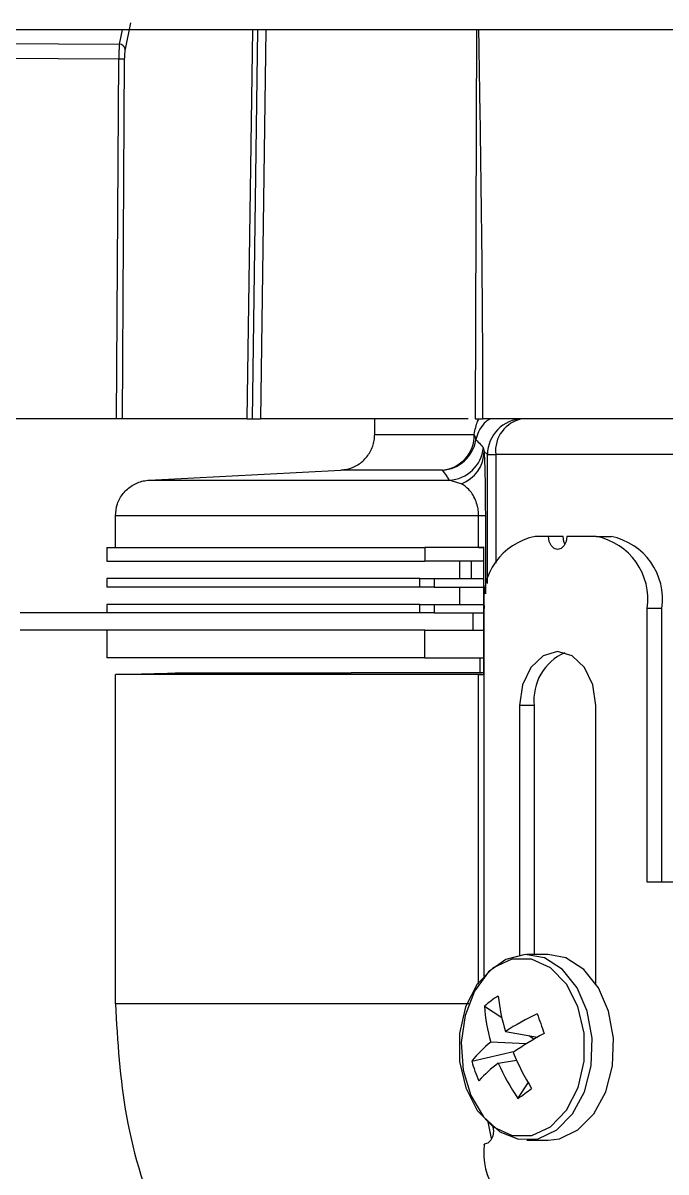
# Model space of a CAD drawing. Extents: x 11 to 120, y 2 to 94.
# Drawn here: x 51.666 to 52.782, y 80.248 to 82.242 of the extents above; entities that cross this region are included whole.
import ezdxf

# ---------------------------------------------------------------- set-up
doc = ezdxf.new("R2010")
doc.units = 0
doc.header["$MEASUREMENT"] = 0
doc.layers.add('OBJECT', color=7, linetype='CONTINUOUS')

msp = doc.modelspace()

# ---------------------------------------------------------------- linework, layer by layer
at = {"layer": 'OBJECT'}
for p, q in [((52.9865, 82.2299), (51.2985, 82.2299)), ((51.8336, 82.205), (51.8388, 82.2299)), ((51.8527, 82.2418), (51.8434, 82.1963)), ((52.0555, 81.5549), (52.0649, 82.2299)), ((52.0644, 81.5549), (52.0738, 82.2299)), ((52.0876, 82.2299), (52.0782, 81.5549)), ((52.453, 82.2299), (52.451, 81.5549)), ((51.516, 82.2066), (51.8336, 82.205)), ((51.8324, 82.1792), (51.5157, 82.1807)), ((51.8285, 81.5549), (51.8324, 82.1792)), ((51.842, 82.1791), (51.8382, 81.5549)), ((51.8285, 81.5549), (51.5157, 81.5549)), ((52.0555, 81.5549), (51.8382, 81.5549)), ((52.0644, 81.5549), (52.0782, 81.5549)), ((52.439, 81.5549), (52.0782, 81.5549)), ((52.2766, 81.5279), (52.2766, 81.5549)), ((52.9871, 81.5549), (52.4639, 81.5549)), ((52.2766, 81.5279), (52.4493, 81.5279)), ((52.4651, 81.5049), (52.4664, 81.4981)), ((52.4723, 81.4929), (52.4664, 81.4981)), ((52.4723, 81.4929), (52.4866, 81.4929)), ((52.4723, 81.2693), (52.4723, 81.4929)), ((52.9484, 81.4929), (52.4866, 81.4929)), ((52.4866, 81.4929), (52.4866, 81.3047)), ((51.8853, 81.4485), (52.2178, 81.466)), ((52.394, 81.466), (52.2178, 81.466)), ((51.8853, 81.4485), (52.4061, 81.4485)), ((52.4269, 81.4424), (52.4061, 81.4485)), ((52.457, 81.3866), (51.8266, 81.3866)), ((51.8266, 81.3318), (51.8266, 81.3866)), ((52.4686, 81.3866), (52.457, 81.3866)), ((52.457, 81.3318), (52.457, 81.3866)), ((52.4686, 81.3866), (52.4686, 81.2512)), ((52.5782, 81.3509), (52.5552, 81.3509)), ((52.6036, 81.3509), (52.5782, 81.3509)), ((52.6612, 81.3509), (52.61, 81.3509)), ((52.6612, 81.3509), (52.6867, 81.3509)), ((51.8115, 81.3318), (51.8115, 81.3078)), ((51.8115, 81.3318), (52.3637, 81.3318)), ((52.3637, 81.3318), (52.3637, 81.3078)), ((52.3817, 81.3318), (52.3637, 81.3318)), ((52.457, 81.3318), (52.3817, 81.3318)), ((52.457, 81.3318), (52.4657, 81.3318)), ((52.4657, 81.3318), (52.457, 81.3318)), ((52.4657, 81.3327), (52.4657, 81.1104)), ((51.8115, 81.3078), (52.3637, 81.3078)), ((52.4657, 81.3078), (52.3637, 81.3078)), ((52.4237, 81.3078), (52.4237, 81.2778)), ((52.4447, 81.2778), (52.4447, 81.3078)), ((51.8115, 81.2778), (51.8115, 81.2629)), ((52.3548, 81.2778), (51.8115, 81.2778)), ((52.3548, 81.2629), (52.3548, 81.2778)), ((52.3548, 81.2778), (52.38, 81.2778)), ((52.38, 81.2778), (52.38, 81.2629)), ((52.38, 81.2778), (52.4657, 81.2778)), ((52.3548, 81.2629), (51.8115, 81.2629)), ((52.38, 81.2629), (52.3548, 81.2629)), ((52.38, 81.2629), (52.4657, 81.2629)), ((52.4237, 81.2629), (52.4237, 81.2329)), ((51.8115, 81.2329), (51.8115, 81.218)), ((52.3548, 81.2329), (51.8115, 81.2329)), ((52.3548, 81.218), (52.3548, 81.2329)), ((52.3548, 81.2329), (52.38, 81.2329)), ((52.38, 81.2329), (52.38, 81.218)), ((52.38, 81.2329), (52.4657, 81.2329)), ((51.843, 81.218), (51.6615, 81.218)), ((52.3548, 81.218), (51.843, 81.218)), ((52.38, 81.218), (52.3548, 81.218)), ((52.38, 81.218), (52.4657, 81.218)), ((52.4475, 81.188), (52.4475, 81.218)), ((52.4668, 80.5871), (52.4668, 81.2259)), ((52.7496, 80.7509), (52.7496, 81.2259)), ((52.7751, 81.2259), (52.7496, 81.2259)), ((52.7751, 80.7509), (52.7751, 81.2259)), ((51.843, 81.188), (51.6615, 81.188)), ((51.8115, 81.188), (51.8115, 81.14)), ((52.3637, 81.188), (51.843, 81.188)), ((52.3637, 81.14), (52.3637, 81.188)), ((52.3637, 81.188), (52.4657, 81.188)), ((52.3637, 81.14), (51.8115, 81.14)), ((52.3637, 81.14), (52.4657, 81.14)), ((52.4594, 81.114), (52.4594, 81.14)), ((52.457, 81.1113), (51.8266, 81.1113)), ((51.8266, 80.54), (51.8266, 81.1113)), ((51.9305, 81.114), (52.2355, 81.114)), ((52.2365, 81.114), (52.2355, 81.114)), ((52.4657, 81.114), (52.2365, 81.114)), ((52.457, 81.1113), (52.4657, 81.1113)), ((52.457, 81.1113), (52.4657, 81.1113)), ((52.457, 80.5738), (52.457, 81.1113)), ((52.528, 81.0574), (52.528, 80.6244)), ((52.5534, 81.0574), (52.528, 81.0574)), ((52.5534, 81.0574), (52.5534, 80.6254)), ((52.6602, 80.5751), (52.6602, 81.0574)), ((52.9016, 80.7509), (52.7496, 80.7509)), ((52.5775, 80.6254), (52.5405, 80.6254)), ((52.44, 80.54), (51.8266, 80.54)), ((52.467, 80.5359), (52.4971, 80.516)), ((52.5395, 80.4703), (52.4779, 80.4733)), ((52.5036, 80.4918), (52.5593, 80.4821)), ((52.5446, 80.4846), (52.5536, 80.4787)), ((52.4452, 80.4403), (52.5196, 80.4575)), ((52.4911, 80.437), (52.5226, 80.4421)), ((52.5251, 80.3756), (52.5431, 80.4027)), ((52.4795, 80.306), (52.4737, 80.3352)), ((52.4668, 80.2959), (52.4668, 80.2964)), ((52.5405, 80.3034), (52.5775, 80.3034))]:
    msp.add_line(p, q, dxfattribs=at)
at = {"layer": 'OBJECT', "flags": 128}
for points in [[(52.61, 81.3509), (52.6088, 81.3423), (52.6053, 81.335), (52.6002, 81.3301), (52.5941, 81.3284), (52.588, 81.3301), (52.5828, 81.335), (52.5794, 81.3423), (52.5782, 81.3509)], [(52.6068, 81.3374), (52.6048, 81.3423), (52.6036, 81.3509)], [(52.6602, 81.0574), (52.6551, 81.0932), (52.6408, 81.1235), (52.6194, 81.1438), (52.5941, 81.1509), (52.5688, 81.1438), (52.5473, 81.1235), (52.533, 81.0932), (52.528, 81.0574)], [(51.8266, 81.1113), (51.9173, 81.1137), (51.9305, 81.114)], [(52.5819, 80.3266), (52.6095, 80.3551), (52.6296, 80.3944), (52.6401, 80.4405), (52.6401, 80.4889), (52.6294, 80.535), (52.6092, 80.5741), (52.5815, 80.6025), (52.5489, 80.6174), (52.5146, 80.6173), (52.482, 80.6022), (52.4544, 80.5737), (52.4343, 80.5344), (52.4238, 80.4883), (52.4238, 80.4399), (52.4345, 80.3938), (52.4547, 80.3547), (52.4824, 80.3263), (52.515, 80.3114), (52.5493, 80.3115), (52.5819, 80.3266)], [(52.5924, 80.3211), (52.62, 80.3491), (52.6405, 80.3873), (52.6521, 80.4324), (52.6538, 80.4804), (52.6454, 80.5269), (52.6278, 80.5678), (52.6023, 80.5996), (52.5714, 80.6194), (52.5377, 80.6254), (52.5043, 80.617), (52.4741, 80.5952), (52.4498, 80.5617), (52.4336, 80.5195), (52.4268, 80.4725), (52.4302, 80.4247), (52.4433, 80.3805), (52.4652, 80.3437), (52.4936, 80.3177), (52.5263, 80.3047), (52.5602, 80.3058), (52.5924, 80.3211)], [(52.6294, 80.3211), (52.657, 80.3491), (52.6775, 80.3873), (52.6891, 80.4324), (52.6908, 80.4804), (52.6824, 80.5269), (52.6648, 80.5678), (52.6393, 80.5996), (52.6084, 80.6194), (52.5775, 80.6254)], [(52.4818, 80.3265), (52.4827, 80.3189), (52.4815, 80.3103), (52.478, 80.303), (52.4729, 80.2981), (52.4668, 80.2964)], [(52.5775, 80.3034), (52.5972, 80.3058), (52.6294, 80.3211)]]:
    msp.add_lwpolyline(points, dxfattribs=at)
at = {"layer": 'OBJECT'}
for centre, radius, start, end in [((51.8334, 82.1949), 0.01, 7.5429, 88.8676), ((51.7202, 72.9959), 9.184, 89.23966, 89.30001), ((52.5343, 81.4929), 0.062, 91.1731, 179.9815), ((52.543, 81.499), 0.0568, 100.1324, 186.1768), ((52.3888, 81.5262), 0.0605, 274.9205, 1.5735), ((52.3909, 81.5279), 0.062, 272.8402, 350.9566), ((52.4379, 81.5192), 0.0143, 355.8769, 37.3541), ((52.4034, 81.5105), 0.062, 272.5495, 354.8621), ((52.4061, 81.499), 0.0604, 290.2163, 359.1613), ((52.5773, 81.2415), 0.1116, 101.4219, 188.0492), ((52.6391, 81.2415), 0.1116, 351.9506, 78.5781), ((52.6646, 81.2415), 0.1116, 351.9507, 78.5781), ((52.6416, 81.0675), 0.0887, 113.0746, 186.5383), ((52.5772, 80.409), 0.1681, 120.8684, 130.9593), ((52.8041, 80.5856), 0.3148, 185.9007, 197.3379), ((52.736, 80.5507), 0.2694, 183.135, 196.6992), ((52.7577, 80.0998), 0.4672, 115.2285, 122.9515), ((56.7209, 82.0105), 4.4204, 199.6733, 200.1402), ((52.5942, 80.3249), 0.1885, 128.085, 142.2527), ((52.9108, 79.8694), 0.7063, 118.7733, 123.9164), ((52.9286, 80.6283), 0.4467, 202.7479, 211.8021), ((52.6631, 80.5), 0.226, 195.3348, 204.4778), ((52.6487, 80.2299), 0.2603, 127.2771, 137.3003), ((52.8233, 80.5806), 0.3619, 203.3804, 214.5152), ((52.1811, 80.8756), 0.6069, 304.5177, 307.3095), ((52.5773, 80.2803), 0.1116, 171.9507, 258.5783)]:
    msp.add_arc(centre, radius, start, end, dxfattribs=at)
for centre, major_axis, ratio, start_param, end_param in [((52.4066, 81.35), (0.062, -0.0151), 0.162756, 5.700224, 6.014583), ((52.4066, 81.0931), (0.062, 0.0151), 0.162711, 0.268626, 0.582985)]:
    msp.add_ellipse(centre, major_axis=major_axis, ratio=ratio, start_param=start_param, end_param=end_param, dxfattribs=at)
for points, knots in [([(52.4568, 82.2299), (52.4576, 82.1796), (52.4594, 82.0694), (52.4617, 81.8994), (52.4635, 81.7247), (52.4638, 81.6098), (52.4639, 81.5549)], [0, 0, 0, 0, 0.22394, 0.489698, 0.755953, 1, 1, 1, 1]), ([(51.8336, 82.205), (51.8335, 82.2035), (51.8332, 82.2005), (51.8328, 82.1942), (51.8325, 82.187), (51.8324, 82.1818), (51.8324, 82.1792)], [0, 0, 0, 0, 0.2497795, 0.4995782, 0.7496537, 1, 1, 1, 1]), ([(51.8434, 82.1963), (51.8432, 82.1953), (51.8429, 82.1933), (51.8425, 82.1891), (51.8422, 82.1843), (51.8421, 82.1808), (51.842, 82.1791)], [0, 0, 0, 0, 0.248699, 0.500161, 0.750977, 1, 1, 1, 1]), ([(51.8382, 81.5549), (51.8379, 81.5549), (51.8376, 81.5549), (51.8364, 81.5549), (51.8353, 81.5549), (51.8341, 81.5549), (51.8326, 81.5549), (51.8308, 81.5549), (51.8294, 81.5549), (51.8285, 81.5549)], [0, 0, 0, 0, 0.235209, 0.351551, 0.467887, 0.584217, 0.700551, 0.816896, 1, 1, 1, 1]), ([(52.0555, 81.5549), (52.0557, 81.5549), (52.0562, 81.5549), (52.0572, 81.5549), (52.0584, 81.5549), (52.0597, 81.5549), (52.0612, 81.5549), (52.0628, 81.5549), (52.0639, 81.5549), (52.0644, 81.5549)], [0, 0, 0, 0, 0.143841, 0.287689, 0.431522, 0.575355, 0.719217, 0.857744, 1, 1, 1, 1]), ([(52.4493, 81.5279), (52.4509, 81.5362), (52.4529, 81.5463), (52.4563, 81.5524), (52.457, 81.5535)], [0, 0, 0, 0, 0.819238, 1, 1, 1, 1]), ([(52.451, 81.5549), (52.4509, 81.5549), (52.4507, 81.5549), (52.4571, 81.5549), (52.4625, 81.5549), (52.4639, 81.5549)], [0, 0, 0, 0, 0.425021, 0.850043, 1, 1, 1, 1]), ([(52.4774, 81.5549), (52.4747, 81.5534), (52.4682, 81.5498), (52.4607, 81.5399), (52.4549, 81.5298), (52.4528, 81.521), (52.4522, 81.5182)], [0, 0, 0, 0, 0.290992, 0.68416, 0.898053, 1, 1, 1, 1]), ([(52.2178, 81.466), (52.2247, 81.467), (52.2386, 81.4691), (52.2566, 81.4808), (52.2698, 81.4972), (52.2759, 81.514), (52.2764, 81.5244), (52.2766, 81.5279)], [0, 0, 0, 0, 0.222101, 0.444199, 0.666298, 0.888389, 1, 1, 1, 1]), ([(52.4522, 81.5182), (52.4529, 81.5176), (52.4563, 81.5148), (52.4606, 81.5104), (52.4643, 81.506), (52.4651, 81.5049)], [0, 0, 0, 0, 0.160413, 0.802068, 1, 1, 1, 1]), ([(52.4664, 81.4981), (52.4669, 81.4884), (52.4676, 81.475), (52.4683, 81.4393), (52.4686, 81.413), (52.4686, 81.3942), (52.4686, 81.3866)], [0, 0, 0, 0, 0.50075, 0.686143, 0.873076, 1, 1, 1, 1]), ([(52.4061, 81.4485), (52.4048, 81.4508), (52.4008, 81.4577), (52.3967, 81.4626), (52.394, 81.466)], [0, 0, 0, 0, 0.321063, 1, 1, 1, 1]), ([(51.8266, 81.3866), (51.8273, 81.3936), (51.8286, 81.4075), (51.8393, 81.4261), (51.855, 81.4401), (51.8715, 81.4471), (51.8818, 81.4482), (51.8853, 81.4485)], [0, 0, 0, 0, 0.222089, 0.444178, 0.666268, 0.888362, 1, 1, 1, 1]), ([(52.457, 81.3866), (52.4569, 81.3893), (52.4567, 81.3952), (52.4549, 81.405), (52.4496, 81.4206), (52.4397, 81.4339), (52.4312, 81.4395), (52.4269, 81.4424)], [0, 0, 0, 0, 0.061062, 0.137018, 0.266872, 0.630195, 1, 1, 1, 1]), ([(51.8266, 80.54), (51.8304, 80.4746), (51.8383, 80.3391), (51.8914, 80.1706), (51.9423, 80.0743), (51.9605, 80.04)], [0, 0, 0, 0, 0.375049, 0.776984, 1, 1, 1, 1])]:
    msp.add_open_spline(points, degree=3, knots=knots, dxfattribs=at)

doc.saveas('drawing.dxf')
